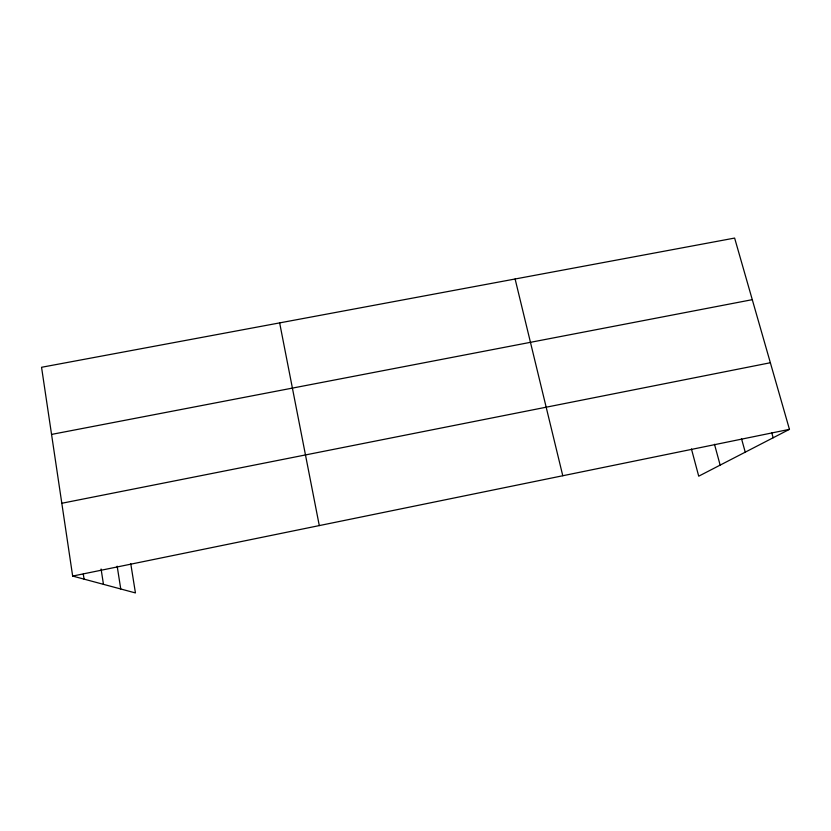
<?xml version="1.0" encoding="UTF-8"?>
<svg xmlns="http://www.w3.org/2000/svg" width="831" height="831" viewBox="0 0 831 831"><rect width="100%" height="100%" fill="white"/><g stroke="black" fill="none" stroke-linecap="round" stroke-linejoin="round"><path stroke-width="1.25" d="M130.768 563.75L135.432 592.929L72.661 576.07L41.55 367.281L734.625 238.071L789.45 429.347L698.715 476.184L691.444 448.958M72.661 576.07L789.45 429.347M61.816 503.264L770.358 362.742M51.553 434.416L752.273 299.669M771.76 432.816L773.162 437.76M741.501 438.675L745.251 452.168M714.483 444.273L720.155 465.121M515.106 278.998L562.784 475.748M279.652 322.895L319.291 525.587M117.171 566.191L120.755 588.992M101.091 569.017L103.46 584.338M83.297 574.044L84.056 579.134"/></g></svg>
